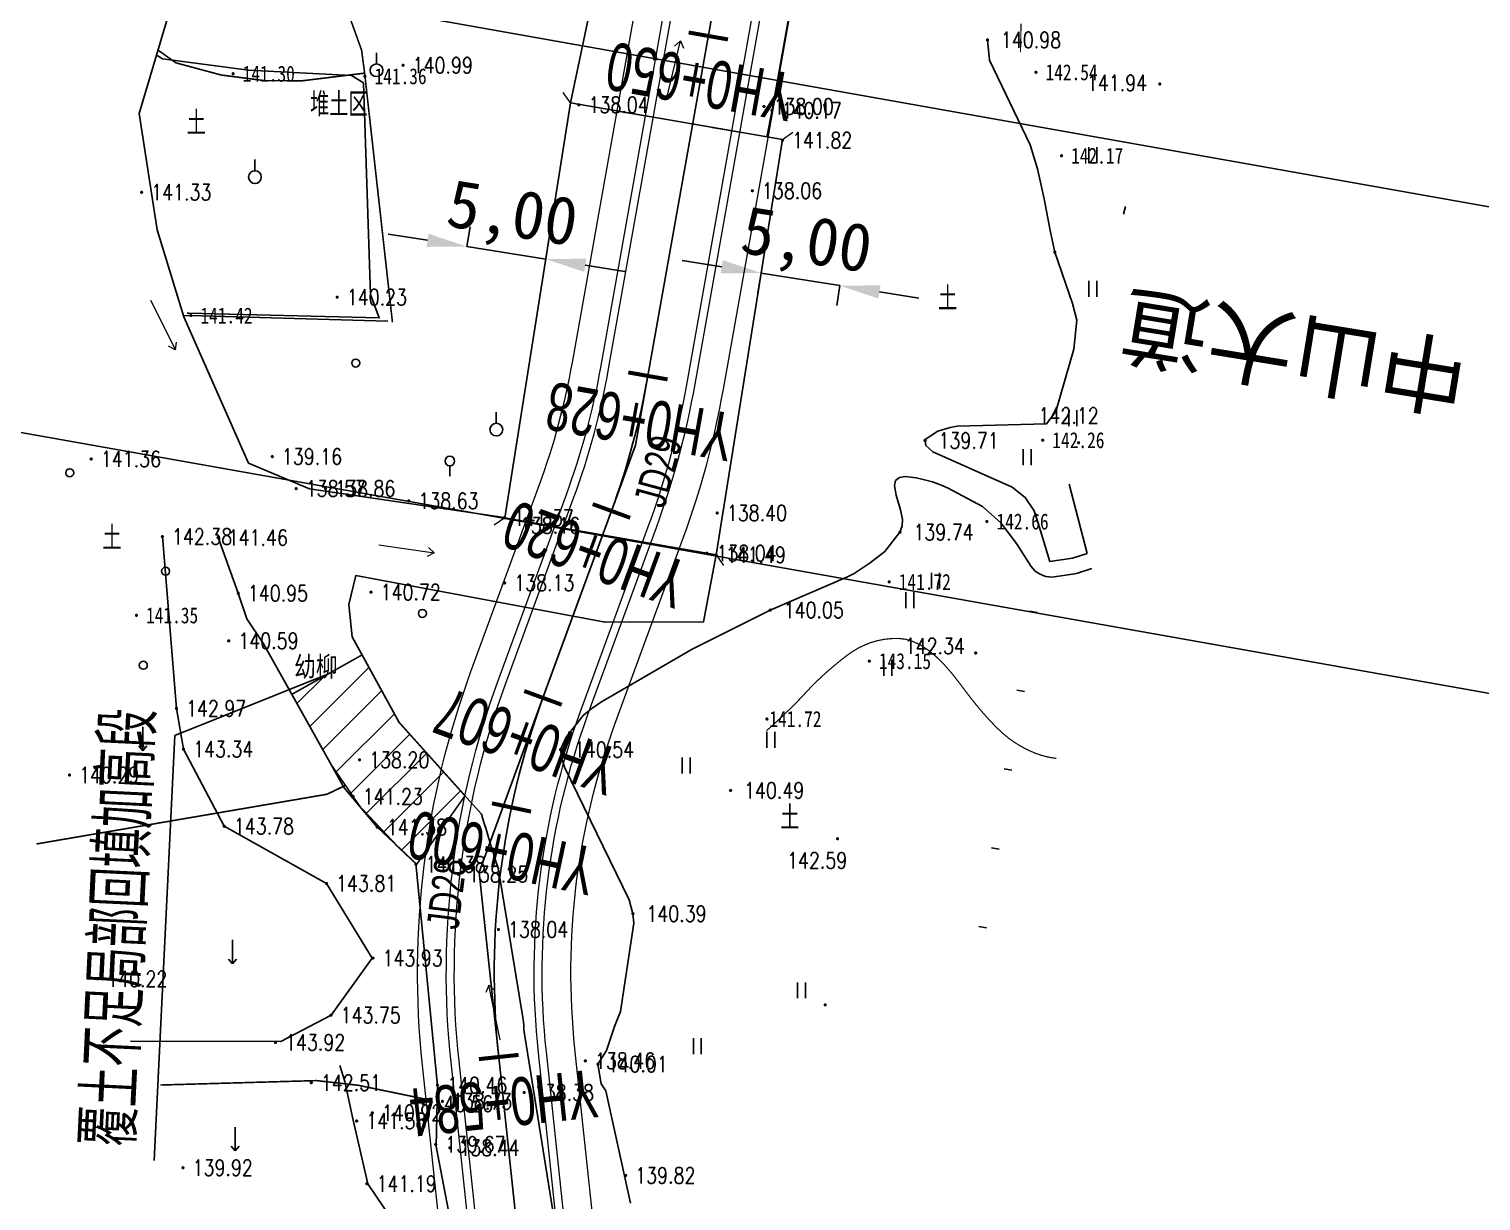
# Model space of a CAD drawing. Extents: x 529262 to 576451, y 2694391 to 2717535.
# Drawn here: x 562879.3 to 562970.2, y 2709637.8 to 2709711.2 of the extents above; entities that cross this region are included whole.
import ezdxf
from ezdxf.enums import TextEntityAlignment as Align
from ezdxf.xclip import XClip

# ---------------------------------------------------------------- set-up
doc = ezdxf.new("R2010")
doc.units = 0
doc.header["$XCLIPFRAME"] = 0
doc.linetypes.add('DASHED', pattern=[19.05, 12.7, -6.35])
doc.linetypes.add('X5', pattern=[3, 2, -1])
doc.layers.add('ASSIST', color=7, linetype='Continuous', plot=False)
for name, color, linetype in [('DGX', 8, 'Continuous'), ('DMTZ', 8, 'Continuous'), ('GCD', 8, 'Continuous'), ('GPSCOMMON', 7, 'Continuous'), ('JMD', 8, 'Continuous'), ('PP-COM', 7, 'Continuous'), ('RD-中线', 40, 'Continuous'), ('RD-红线', 7, 'Continuous'), ('RD-路名', 7, 'Continuous'), ('ZBTZ', 8, 'Continuous'), ('ZJ', 7, 'Continuous'), ('交点标注', 3, 'Continuous'), ('桩号标注_YH', 2, 'Continuous'), ('纵断_分栏文字', 7, 'Continuous'), ('道路中线_04护管挡墙', 7, 'Continuous')]:
    doc.layers.add(name, color=color, linetype=linetype)
doc.layers.add('SXSS', color=5, linetype='Continuous', lineweight=0)
doc.styles.add('EICAD', font='fsdb_e.shx', dxfattribs={"width": 0.707, "height": 2, "bigfont": 'tjhzf.shx'})
doc.styles.add('HZ', font='rs.shx', dxfattribs={"width": 0.8, "bigfont": 'hztxt.shx'})
doc.styles.add('JieTuHzTxt', font='smsim.shx', dxfattribs={"width": 0.7, "bigfont": 'smfs.shx'})
doc.styles.add('SMEDI', font='smsim.shx', dxfattribs={"width": 0.75, "height": 3.5, "bigfont": 'smfs.shx'})
doc.styles.get("Standard").update_dxf_attribs({"font": '', "height": 2.5, "bigfont": 'smfs.shx'})
doc.styles.add('宋体', font='', dxfattribs={"width": 0.75})
doc.styles.add('黑体', font='simhei.ttf')
doc.styles.get('Standard').set_extended_font_data('FangSong_GB2312')
doc.styles.get('宋体').set_extended_font_data('SimSun')
doc.linetypes.add('10421', pattern='A,2,[150,AAA.SHX,S=0.5,R=0,X=0,Y=0.5],1e-11', length=2)
doc.linetypes.add('10422', pattern='A,0.75,[150,AAA.SHX,S=0.5,R=0,X=0,Y=0.5],1.5,[177,AAA.SHX,S=1,R=0,X=0,Y=0.4],0.75', length=3)
doc.linetypes.add('1161', pattern='A,0,[149,AAA.SHX,S=0.15,R=0,X=0,Y=0],-1.6', length=1.6)
doc.dimstyles.new('ISO-25', dxfattribs={"dimtxt": 2.5, "dimasz": 2.5, "dimexe": 1.25, "dimexo": 0.625, "dimtad": 1, "dimtxsty": 'Standard', "dimcen": 2.5, "dimadec": 0, "dimazin": 0, "dimtfac": 1, "dimtmove": 0, "dimatfit": 3, "dimfxl": 1, "dimarcsym": 0})

# ---------------------------------------------------------------- blocks, each defined once
blk = doc.blocks.new('A$C19FD0107')
at = {"layer": 'RD-中线', "color": 8, "linetype": 'Continuous'}
blk.add_lwpolyline([(-5280.166, 15276.46), (-7574.885, 15234.775, -0.04855), (-7632.827, 15239.353), (-9762.366, 15617.812)], format="xyb", dxfattribs=at)
at = {"layer": 'RD-红线', "color": 8, "linetype": 'Continuous', "flags": 128}
blk.add_lwpolyline([(-8173.491, 15304.97), (-7939.374, 15263.363)], dxfattribs=at)
blk = doc.blocks.new('GC200')
at = {"linetype": 'Continuous', "const_width": 0.2, "flags": 128}
blk.add_lwpolyline([(-0.1, 0, 1), (0.1, 0, 1)], format="xyb", close=True, dxfattribs=at)
blk = doc.blocks.new('gc086')
at = {"color": 8}
for p, q in [((0, 0), (7, 0)), ((7, 0), (6.18, 0.57)), ((7, 0), (6.18, -0.57))]:
    blk.add_line(p, q, dxfattribs=at)
blk = doc.blocks.new('gc121')
at = {"color": 8}
for p, q in [((-0.5, -1), (-0.5, 1)), ((0.5, -1), (0.5, 1))]:
    blk.add_line(p, q, dxfattribs=at)
blk = doc.blocks.new('gc120')
at = {"color": 8}
for p, q in [((0, 0), (0, 3)), ((-0.5, 0.6), (0, 0)), ((0, 0), (0.5, 0.6))]:
    blk.add_line(p, q, dxfattribs=at)
blk = doc.blocks.new('gc325')
blk.add_line((0, 0), (0, 1.3))
blk.add_circle((0, 1.9), 0.6)
blk = doc.blocks.new('gc125')
at = {"color": 8}
blk.add_line((0, 0.8), (0, 2.2), dxfattribs=at)
blk.add_circle((0, 0), 0.8, dxfattribs=at)
blk = doc.blocks.new('gc170')
at = {"color": 8, "linetype": 'Continuous'}
blk.add_circle((0, 0), 0.5, dxfattribs=at)
blk = doc.blocks.new('*D176')
at = {"layer": 'Defpoints', "color": 0, "transparency": 16777216}
for p in [(562906.631, 2709697.052), (562911.569, 2709696.27), (562911.651, 2709696.787)]:
    blk.add_point(p, dxfattribs=at)
at = {"layer": 'GPSCOMMON', "color": 0, "lineweight": -2, "transparency": 16777216}
for p, q in [((562904.244, 2709697.961), (562901.774, 2709698.352)), ((562906.713, 2709697.569), (562906.908, 2709698.804)), ((562911.651, 2709696.787), (562911.847, 2709698.021)), ((562906.713, 2709697.569), (562911.651, 2709696.787)), ((562914.12, 2709696.395), (562916.59, 2709696.004))]:
    blk.add_line(p, q, dxfattribs=at)
at = {"layer": 'GPSCOMMON', "color": 0, "transparency": 16777216}
for points in [[(562904.309, 2709698.372), (562904.178, 2709697.549), (562906.713, 2709697.569)], [(562914.186, 2709696.807), (562914.055, 2709695.984), (562911.651, 2709696.787)]]:
    blk.add_solid(points, dxfattribs=at)
at = {"layer": 'GPSCOMMON', "color": 0, "transparency": 16777216, "insert": (562909.522, 2709699.326), "char_height": 3, "attachment_point": 5, "rotation": 350.99554}
blk.add_mtext('5,00', dxfattribs=at)
blk = doc.blocks.new('*D177')
at = {"layer": 'Defpoints', "color": 0, "transparency": 16777216}
for p in [(562925.17, 2709696.133), (562930.107, 2709695.345), (562930.071, 2709695.12)]:
    blk.add_point(p, dxfattribs=at)
at = {"layer": 'GPSCOMMON', "color": 0, "lineweight": -2, "transparency": 16777216}
for p, q in [((562922.665, 2709696.303), (562920.196, 2709696.697)), ((562925.134, 2709695.909), (562924.937, 2709694.674)), ((562925.134, 2709695.909), (562930.071, 2709695.12)), ((562930.071, 2709695.12), (562929.874, 2709693.886)), ((562932.54, 2709694.726), (562935.009, 2709694.332))]:
    blk.add_line(p, q, dxfattribs=at)
at = {"layer": 'GPSCOMMON', "color": 0, "transparency": 16777216}
for points in [[(562922.731, 2709696.715), (562922.599, 2709695.892), (562925.134, 2709695.909)], [(562932.606, 2709695.137), (562932.474, 2709694.315), (562930.071, 2709695.12)]]:
    blk.add_solid(points, dxfattribs=at)
at = {"layer": 'GPSCOMMON', "color": 0, "transparency": 16777216, "insert": (562927.946, 2709697.662), "char_height": 3, "attachment_point": 5, "rotation": 350.9263}
blk.add_mtext('5,00', dxfattribs=at)

msp = doc.modelspace()

# ---------------------------------------------------------------- hatches: boundary and pattern name
at = {"layer": 'GPSCOMMON'}
h = msp.add_hatch(dxfattribs=at)
h.set_pattern_fill('ANSI31', color=8, scale=0.5)
h.paths.add_polyline_path([(562906.592, 2709663.177), (562902.477, 2709667.763), (562901.003, 2709670.45), (562900.153, 2709672), (562895.748, 2709669.528), (562896.865, 2709667.539), (562898.237, 2709665.093), (562900.065, 2709662.44), (562902.299, 2709660.076), (562903.567, 2709658.884)])

# ---------------------------------------------------------------- linework, layer by layer
at = {"layer": 'ASSIST', "linetype": '1161', "flags": 128}
msp.add_lwpolyline([(562887.315, 2709709.53), (562887.644, 2709709.315), (562893.041, 2709708.623), (562899.488, 2709708.27), (562900.238, 2709707.819), (562900.669, 2709694.574), (562901.227, 2709693.101), (562889.294, 2709693.392), (562889.191, 2709693.388)], dxfattribs=at)
msp.add_lwpolyline([(562887.315, 2709709.53), (562887.644, 2709709.315), (562893.041, 2709708.623), (562899.488, 2709708.27), (562900.238, 2709707.819), (562900.669, 2709694.574), (562901.227, 2709693.101), (562889.294, 2709693.392), (562889.191, 2709693.388)], dxfattribs=at)
at = {"layer": 'ASSIST', "linetype": 'Continuous', "flags": 128}
msp.add_lwpolyline([(562913.201, 2709706.567), (562926.47, 2709704.273), (562922.315, 2709678.256), (562909.084, 2709680.584)], close=True, dxfattribs=at)
msp.add_lwpolyline([(562913.201, 2709706.567), (562926.47, 2709704.273), (562922.315, 2709678.256), (562909.084, 2709680.584)], close=True, dxfattribs=at)
at = {"layer": 'DGX', "linetype": 'Continuous', "const_width": 0.075, "flags": 128}
for points in [[(562941.369, 2709709.737), (562941.391, 2709710.663), (562941.404, 2709711.531)], [(562925.468, 2709667.247), (562925.842, 2709667.583), (562926.198, 2709667.911), (562926.538, 2709668.231), (562926.861, 2709668.541), (562927.167, 2709668.842), (562927.456, 2709669.135), (562927.728, 2709669.419), (562927.984, 2709669.694), (562928.238, 2709669.966), (562928.508, 2709670.239), (562928.793, 2709670.515), (562929.093, 2709670.792), (562929.408, 2709671.072), (562929.739, 2709671.353), (562930.085, 2709671.636), (562930.446, 2709671.921), (562930.82, 2709672.189), (562931.204, 2709672.42), (562931.599, 2709672.614), (562932.003, 2709672.771), (562932.417, 2709672.891), (562932.842, 2709672.975), (562933.277, 2709673.021), (562933.721, 2709673.031), (562934.175, 2709672.979), (562934.637, 2709672.841), (562935.107, 2709672.617), (562935.584, 2709672.306), (562936.069, 2709671.91), (562936.563, 2709671.427), (562937.064, 2709670.858), (562937.573, 2709670.203), (562938.075, 2709669.534), (562938.556, 2709668.925), (562939.015, 2709668.376), (562939.453, 2709667.887), (562939.869, 2709667.458), (562940.263, 2709667.088), (562940.636, 2709666.778), (562940.988, 2709666.528), (562941.327, 2709666.319), (562941.663, 2709666.134), (562941.996, 2709665.973), (562942.326, 2709665.835), (562942.653, 2709665.721), (562942.978, 2709665.63), (562943.299, 2709665.563), (562943.617, 2709665.52)]]:
    msp.add_lwpolyline(points, dxfattribs=at)
at = {"layer": 'DMTZ', "linetype": '10421'}
for points in [[(562909.046, 2709680.6), (562896.866, 2709682.397), (562893.041, 2709684.013), (562888.997, 2709693.173), (562887.314, 2709698.607), (562886.202, 2709705.891), (562887.963, 2709711.875), (562895.884, 2709723.815, 0.089694), (562896.307, 2709724.796), (562898.519, 2709734.334), (562900.693, 2709742.513), (562903.715, 2709746.179), (562909.456, 2709748.798, 0.056233), (562910.033, 2709749.144), (562914.029, 2709752.199), (562919.809, 2709754.598), (562923.03, 2709755.483), (562924.937, 2709755.626), (562920.224, 2709739.5)], [(562917.384, 2709609.187), (562912.183, 2709636.673), (562910.276, 2709648.513, 0.034853), (562910.241, 2709649.176), (562908.686, 2709658.563, -0.004005), (562907.63, 2709662.02), (562902.477, 2709667.763), (562899.529, 2709673.138), (562899.322, 2709675.146), (562899.753, 2709676.965), (562915.359, 2709674.044), (562921.531, 2709674.064), (562922.327, 2709678.272)]]:
    msp.add_lwpolyline(points, format="xyb", dxfattribs=at)
at = {"layer": 'DMTZ', "linetype": '10422', "flags": 128}
for points in [[(562914.797, 2709739.925), (562915.034, 2709740.595), (562920.214, 2709739.36), (562919.49, 2709736.396), (562913.201, 2709706.567)], [(562925.495, 2709704.41), (562925.821, 2709706.113), (562931.42, 2709737.41), (562937.132, 2709736.339), (562937.132, 2709736.339)]]:
    msp.add_lwpolyline(points, dxfattribs=at)
at = {"layer": 'DMTZ', "linetype": '10421', "elevation": 139.164}
for points in [[(562944.893, 2709692.966), (562944.63, 2709693.997), (562943.522, 2709697.224), (562943.226, 2709698.574), (562942.844, 2709700.563), (562942.433, 2709702.444), (562941.973, 2709703.93), (562939.437, 2709709.239), (562939.305, 2709710.504)], [(562916.951, 2709637.67), (562915.412, 2709644.702), (562915.121, 2709645.135), (562914.918, 2709646.372), (562915.456, 2709647.236), (562915.943, 2709648.721), (562916.33, 2709649.678), (562917.157, 2709655.196), (562917.108, 2709655.791), (562916.877, 2709656.659), (562912.816, 2709664.972), (562912.655, 2709665.525), (562912.573, 2709666.066), (562912.932, 2709666.838), (562913.99, 2709668.197), (562914.461, 2709668.611), (562915.149, 2709669.07), (562920.806, 2709672.35), (562925.705, 2709674.807)]]:
    msp.add_lwpolyline(points, dxfattribs=at)
at = {"layer": 'DMTZ', "linetype": '10421', "flags": 128}
for points in [[(562945.546, 2709678.343), (562944.634, 2709678.051), (562943.199, 2709677.849), (562942.471, 2709680.251), (562942.234, 2709681.028), (562941.663, 2709681.852), (562940.853, 2709682.507), (562935.885, 2709684.71), (562935.452, 2709685.121), (562935.396, 2709685.415), (562935.427, 2709685.507), (562935.348, 2709685.454), (562936.188, 2709686.012), (562936.96, 2709686.239), (562937.41, 2709686.314), (562943, 2709686.475), (562943.594, 2709687.247), (562944.712, 2709691.136), (562944.893, 2709692.966)], [(562925.705, 2709674.807), (562930.533, 2709676.885), (562930.967, 2709677.106), (562931.969, 2709677.762), (562932.885, 2709678.48), (562933.827, 2709679.682), (562933.963, 2709680.079), (562933.974, 2709680.471), (562933.855, 2709681.085), (562933.593, 2709682.011), (562933.482, 2709682.583), (562933.552, 2709682.912), (562933.802, 2709683.104)], [(562899.037, 2709663.667), (562901.093, 2709661.212), (562903.506, 2709658.94), (562904.865, 2709645.021), (562904.797, 2709641.224), (562907.004, 2709629.668), (562911.797, 2709626.338), (562915.856, 2709621.578), (562912.995, 2709615.362), (562908.391, 2709610.587), (562900.74, 2709603.71), (562894.701, 2709600.431), (562887.657, 2709596.282), (562880.443, 2709593.111), (562875.706, 2709583.825), (562874.693, 2709580.007), (562870.732, 2709568.24), (562867.314, 2709556.622), (562863.61, 2709543.629), (562857.52, 2709537.882), (562849.209, 2709530.211), (562843.398, 2709524.049), (562841.804, 2709518.297)], [(562898.747, 2709646.288), (562899.078, 2709645.28), (562899.6, 2709642.868), (562900.503, 2709638.883), (562903.035, 2709635.142), (562903.427, 2709629.56), (562903.366, 2709619.168), (562899.379, 2709606.871), (562887.197, 2709601.021), (562875.623, 2709595.486), (562871.611, 2709587.164), (562865.534, 2709569.022), (562863.663, 2709559.249), (562861.79, 2709548.824), (562844.997, 2709531.346)]]:
    msp.add_lwpolyline(points, dxfattribs=at)
at = {"layer": 'DMTZ', "linetype": '10421', "elevation": 139.164, "flags": 128}
msp.add_lwpolyline([(562933.802, 2709683.104), (562934.149, 2709683.17, -0.092207), (562936.835, 2709682.436), (562938.99, 2709681.294), (562940.139, 2709680.268), (562941.128, 2709678.966), (562942.045, 2709677.532, 0.243571), (562943.336, 2709676.871), (562944.772, 2709677.073, 0.042615), (562944.936, 2709677.11), (562945.847, 2709677.402)], format="xyb", dxfattribs=at)
at = {"layer": 'DMTZ', "linetype": '10421', "flags": 128}
for points, elevation in [([(562945.546, 2709678.343), (562944.422, 2709682.682)], 280.46), ([(562887.647, 2709679.404), (562888.527, 2709668.649), (562888.97, 2709666.098), (562891.518, 2709661.268), (562897.919, 2709657.689), (562900.78, 2709653.013), (562898.205, 2709649.438), (562895.072, 2709647.796), (562885.649, 2709647.814)], 24.551), ([(562891.133, 2709679.341), (562892.396, 2709675.86), (562892.933, 2709674.248), (562893.949, 2709672.735), (562899.037, 2709663.667)], 24.551)]:
    msp.add_lwpolyline(points, dxfattribs=dict(at, elevation=elevation))
at = {"layer": 'GPSCOMMON', "const_width": 0.1}
msp.add_lwpolyline([(562906.592, 2709663.177), (562902.477, 2709667.763), (562901.003, 2709670.45), (562900.153, 2709672), (562895.748, 2709669.528), (562896.865, 2709667.539), (562898.237, 2709665.093), (562900.065, 2709662.44), (562902.299, 2709660.076), (562903.567, 2709658.884)], close=True, dxfattribs=at)
at = {"layer": 'JMD', "linetype": 'Continuous'}
for p, q in [((562947.937, 2709700.086), (562947.825, 2709699.6)), ((562941.925, 2709674.732), (562942.418, 2709674.653)), ((562941.132, 2709669.796), (562941.626, 2709669.716)), ((562940.34, 2709664.859), (562940.834, 2709664.78)), ((562939.547, 2709659.922), (562940.041, 2709659.843)), ((562938.755, 2709654.985), (562939.249, 2709654.906))]:
    msp.add_line(p, q, dxfattribs=at)
at = {"layer": 'SXSS', "linetype": 'Continuous'}
for p, q in [((562913.201, 2709706.567), (562912.74, 2709707.221)), ((562913.201, 2709706.567), (562909.084, 2709680.584)), ((562926.47, 2709704.273), (562927.123, 2709704.734)), ((562926.47, 2709704.273), (562922.315, 2709678.256)), ((562909.084, 2709680.584), (562908.429, 2709680.125)), ((562922.315, 2709678.256), (562922.774, 2709677.601))]:
    msp.add_line(p, q, dxfattribs=at)
at = {"layer": 'SXSS', "linetype": 'X5'}
for p, q in [((562913.201, 2709706.567), (562926.47, 2709704.273)), ((562922.315, 2709678.256), (562909.084, 2709680.584))]:
    msp.add_line(p, q, dxfattribs=at)
at = {"layer": 'ZBTZ', "linetype": 'Continuous', "const_width": 0.1, "flags": 128}
for points in [[(562887.387, 2709709.858), (562888.491, 2709709.073), (562891.327, 2709708.31), (562894.053, 2709707.957), (562896.425, 2709707.952), (562900.309, 2709708.427), (562900.118, 2709709.868), (562899.16, 2709712.53), (562898.949, 2709714.347), (562899.271, 2709716.573), (562899.866, 2709720.236), (562899.997, 2709722.433), (562899.168, 2709723.075), (562896.731, 2709723.108)], [(562879.764, 2709660.161), (562897.961, 2709663.274), (562899.136, 2709663.839)], [(562887.525, 2709645.066), (562897.293, 2709645.343), (562899.89, 2709645.053), (562904.401, 2709644.121)]]:
    msp.add_lwpolyline(points, dxfattribs=at)
at = {"layer": 'ZBTZ', "linetype": 'Continuous', "const_width": 0.1, "elevation": 141.362, "flags": 128}
msp.add_lwpolyline([(562900.309, 2709708.427), (562902.051, 2709692.82)], dxfattribs=at)
at = {"layer": 'ZBTZ', "flags": 128}
msp.add_lwpolyline([(562901.766, 2709692.892), (562889.36, 2709693.252), (562888.995, 2709693.237)], dxfattribs=at)
at = {"layer": 'ZBTZ', "linetype": 'Continuous', "flags": 128}
msp.add_lwpolyline([(562883.71, 2709660.836), (562897.961, 2709663.274), (562899.136, 2709663.839)], dxfattribs=at)
at = {"layer": '交点标注', "linetype": 'DASHED'}
for p, q in [((562917.275, 2709685.14), (562918.044, 2709689.469)), ((562915.763, 2709681.012), (562917.275, 2709685.14)), ((562907.474, 2709658.387), (562911.475, 2709669.308)), ((562908.704, 2709646.82), (562907.474, 2709658.387))]:
    msp.add_line(p, q, dxfattribs=at)
at = {"layer": '桩号标注_YH', "const_width": 0.25}
for points in [[(562920.595, 2709710.974), (562923.056, 2709710.537)], [(562916.814, 2709689.687), (562919.275, 2709689.25)], [(562914.589, 2709681.442), (562916.937, 2709680.582)], [(562910.301, 2709669.738), (562912.649, 2709668.878)], [(562908.281, 2709662.705), (562910.727, 2709662.188)], [(562907.461, 2709646.688), (562909.947, 2709646.952)]]:
    msp.add_lwpolyline(points, dxfattribs=at)
at = {"layer": '纵断_分栏文字', "color": 3}
msp.add_lwpolyline([(562887.137, 2709640.347), (562888.43, 2709666.954), (562897.951, 2709670.764)], dxfattribs=at)
at = {"layer": '道路中线_04护管挡墙', "color": 8, "lineweight": 0}
for points in [[(562913.684, 2709623.629), (562911.19, 2709647.085, -0.114785), (562913.822, 2709668.448), (562918.11, 2709680.152, 0.043878), (562920.506, 2709689.032), (562927.649, 2709729.248, -0.027831), (562928.861, 2709734.391), (562930.678, 2709740.544, -0.045947), (562933.9, 2709748.637), (562937.591, 2709755.89, 0.076735), (562942.594, 2709771.109), (562948.892, 2709809.07, 0.011542), (562949.233, 2709811.469), (562951.551, 2709830.985, 0.105391), (562949.546, 2709852.782), (562945.281, 2709866.483, -0.061824), (562943.206, 2709877.999), (562941.909, 2709901.646, -0.040068)], [(562914.181, 2709623.682), (562911.687, 2709647.137, -0.114785), (562914.292, 2709668.276), (562918.58, 2709679.98, 0.043878), (562920.998, 2709688.944), (562928.142, 2709729.161, -0.027831), (562929.341, 2709734.25), (562931.157, 2709740.402, -0.045947), (562934.346, 2709748.411), (562938.037, 2709755.663, 0.076735), (562943.087, 2709771.027), (562949.385, 2709808.988, 0.011542), (562949.729, 2709811.41), (562952.048, 2709830.926, 0.105391), (562950.023, 2709852.931), (562945.758, 2709866.631, -0.061824), (562943.705, 2709878.026), (562942.408, 2709901.674, -0.040068)], [(562915.971, 2709623.872), (562913.477, 2709647.328, -0.114785), (562915.982, 2709667.657), (562920.27, 2709679.361, 0.043878), (562922.77, 2709688.629), (562929.914, 2709728.846, -0.027831), (562931.067, 2709733.74), (562932.884, 2709739.893, -0.045947), (562935.95, 2709747.594), (562939.641, 2709754.847, 0.076735), (562944.863, 2709770.732), (562951.161, 2709808.693, 0.011542), (562951.517, 2709811.198), (562953.835, 2709830.714, 0.105391), (562951.742, 2709853.466), (562947.477, 2709867.166, -0.061824), (562945.502, 2709878.125), (562944.205, 2709901.772, -0.040068)], [(562906.425, 2709622.857), (562903.93, 2709646.313, -0.114785), (562906.968, 2709670.96), (562911.256, 2709682.664, 0.043878), (562913.318, 2709690.308), (562920.462, 2709730.525, -0.027831), (562921.86, 2709736.458), (562923.677, 2709742.611, -0.045947), (562927.394, 2709751.948), (562931.085, 2709759.201, 0.076735), (562935.392, 2709772.303), (562941.69, 2709810.265, 0.011542), (562941.984, 2709812.33), (562944.302, 2709831.846, 0.105391), (562942.576, 2709850.612), (562938.311, 2709864.313, -0.061824), (562935.917, 2709877.599), (562934.62, 2709901.246, -0.040068)], [(562908.215, 2709623.047), (562905.72, 2709646.503, -0.114785), (562908.658, 2709670.341), (562912.946, 2709682.045, 0.043878), (562915.091, 2709689.993), (562922.234, 2709730.21, -0.027831), (562923.586, 2709735.949), (562925.403, 2709742.101, -0.045947), (562928.999, 2709751.132), (562932.689, 2709758.384, 0.076735), (562937.168, 2709772.009), (562943.466, 2709809.97, 0.011542), (562943.771, 2709812.118), (562946.09, 2709831.634, 0.105391), (562944.294, 2709851.147), (562940.029, 2709864.848, -0.061824), (562937.714, 2709877.698), (562936.417, 2709901.345, -0.040068)], [(562908.712, 2709623.1), (562906.218, 2709646.556, -0.114785), (562909.128, 2709670.169), (562913.416, 2709681.873, 0.043878), (562915.583, 2709689.906), (562922.726, 2709730.123, -0.027831), (562924.066, 2709735.807), (562925.882, 2709741.96, -0.045947), (562929.444, 2709750.905), (562933.135, 2709758.158, 0.076735), (562937.661, 2709771.927), (562943.959, 2709809.888, 0.011542), (562944.268, 2709812.059), (562946.586, 2709831.575, 0.105391), (562944.772, 2709851.296), (562940.507, 2709864.997, -0.061824), (562938.213, 2709877.725), (562936.916, 2709901.372, -0.040068)]]:
    msp.add_lwpolyline(points, format="xyb", dxfattribs=at)
at = {"layer": '道路中线_04护管挡墙', "color": 1}
msp.add_lwpolyline([(562911.198, 2709623.364), (562908.704, 2709646.82, -0.114785), (562911.475, 2709669.308), (562915.763, 2709681.012, 0.043878), (562918.044, 2709689.469), (562925.188, 2709729.686, -0.027831), (562926.464, 2709735.099), (562928.28, 2709741.252, -0.045947), (562931.672, 2709749.771), (562935.363, 2709757.024, 0.076735), (562940.127, 2709771.518), (562946.425, 2709809.479, 0.011542), (562946.75, 2709811.764), (562949.069, 2709831.28, 0.105391), (562947.159, 2709852.039), (562942.894, 2709865.74, -0.061824), (562940.71, 2709877.862), (562939.413, 2709901.509, -0.040068)], format="xyb", dxfattribs=at)

# ---------------------------------------------------------------- block references
at = {"layer": 'GCD', "linetype": 'Continuous', "xscale": 0.5, "yscale": 0.5}
for p in [(562939.305, 2709710.504, 140.978), (562950.091, 2709707.748, 141.942), (562945.008, 2709685.284, 142.123), (562933.827, 2709679.682, 139.735), (562925.705, 2709674.807, 140.053), (562938.565, 2709672.119, 142.343), (562912.573, 2709666.066, 140.543), (562923.223, 2709663.513, 140.489), (562917.108, 2709655.791, 140.39), (562929.144, 2709650.09, 142.627)]:
    msp.add_blockref('GC200', p, dxfattribs=at)
at = {"layer": 'GCD', "linetype": 'Continuous'}
ref = msp.add_blockref('GC200', (562892.074, 2709708.393, 141.295), dxfattribs=dict(at, xscale=0.5, yscale=0.5, zscale=0.5))
ref.add_attrib('height', '141.30', dxfattribs={"linetype": 'Continuous', "height": 1, "style": '宋体', "width": 0.8}).set_placement((562892.674, 2709708.393, 141.295), align=Align.MIDDLE_LEFT)
at = {"layer": 'GCD', "color": 3, "linetype": 'Continuous'}
ref = msp.add_blockref('GC200', (562902.714, 2709708.922, 140.987), dxfattribs=dict(at, xscale=0.5, yscale=0.5, zscale=0.5))
ref.add_attrib('height', '140.99', dxfattribs={"linetype": 'Continuous', "height": 1, "style": 'HZ', "width": 0.8}).set_placement((562903.314, 2709708.922, 140.987), align=Align.MIDDLE_LEFT)
at = {"layer": 'GCD', "linetype": 'Continuous'}
ref = msp.add_blockref('GC200', (562942.338, 2709708.482, 142.539), dxfattribs=dict(at, xscale=0.5, yscale=0.5, zscale=0.5))
ref.add_attrib('height', '142.54', dxfattribs={"linetype": 'Continuous', "height": 1, "style": '宋体', "width": 0.8}).set_placement((562942.938, 2709708.482, 142.539), align=Align.MIDDLE_LEFT)
ref = msp.add_blockref('GC200', (562900.326, 2709708.233, 141.358), dxfattribs=dict(at, xscale=0.5, yscale=0.5, zscale=0.5))
ref.add_attrib('height', '141.36', dxfattribs={"linetype": 'Continuous', "height": 1, "style": '宋体', "width": 0.8}).set_placement((562900.926, 2709708.233, 141.358), align=Align.MIDDLE_LEFT)
ref = msp.add_blockref('GC200', (562913.723, 2709706.446, 138.04), dxfattribs=dict(at, xscale=0.5, yscale=0.5, zscale=0.5))
ref.add_attrib('height', '138.04', dxfattribs={"linetype": 'Continuous', "height": 1, "style": 'HZ', "width": 0.8}).set_placement((562914.323, 2709706.446, 138.04), align=Align.MIDDLE_LEFT)
ref = msp.add_blockref('GC200', (562925.31, 2709706.341, 138), dxfattribs=dict(at, xscale=0.5, yscale=0.5, zscale=0.5))
ref.add_attrib('height', '138.00', dxfattribs={"linetype": 'Continuous', "height": 1, "style": 'HZ', "width": 0.8}).set_placement((562925.91, 2709706.341, 138), align=Align.MIDDLE_LEFT)
at = {"layer": 'GCD', "color": 3, "linetype": 'Continuous'}
ref = msp.add_blockref('GC200', (562925.809, 2709706.097, 140.171), dxfattribs=dict(at, xscale=0.5, yscale=0.5, zscale=0.5))
ref.add_attrib('height', '140.17', dxfattribs={"linetype": 'Continuous', "height": 1, "style": 'HZ', "width": 0.8}).set_placement((562926.409, 2709706.097, 140.171), align=Align.MIDDLE_LEFT)
ref = msp.add_blockref('GC200', (562926.47, 2709704.223, 141.815), dxfattribs=dict(at, xscale=0.5, yscale=0.5, zscale=0.5))
ref.add_attrib('height', '141.82', dxfattribs={"linetype": 'Continuous', "height": 1, "style": 'HZ', "width": 0.8}).set_placement((562927.07, 2709704.223, 141.815), align=Align.MIDDLE_LEFT)
at = {"layer": 'GCD', "linetype": 'Continuous'}
ref = msp.add_blockref('GC200', (562943.941, 2709703.255, 142.171), dxfattribs=dict(at, xscale=0.5, yscale=0.5, zscale=0.5))
ref.add_attrib('height', '142.17', dxfattribs={"linetype": 'Continuous', "height": 1, "style": '宋体', "width": 0.8}).set_placement((562944.541, 2709703.255, 142.171), align=Align.MIDDLE_LEFT)
ref = msp.add_blockref('GC200', (562886.347, 2709700.966, 141.332), dxfattribs=dict(at, xscale=0.5, yscale=0.5, zscale=0.5))
ref.add_attrib('height', '141.33', dxfattribs={"linetype": 'Continuous', "height": 1, "style": 'HZ', "width": 0.8}).set_placement((562886.947, 2709700.966, 141.332), align=Align.MIDDLE_LEFT)
ref = msp.add_blockref('GC200', (562924.582, 2709701.062, 138.06), dxfattribs=dict(at, xscale=0.5, yscale=0.5, zscale=0.5))
ref.add_attrib('height', '138.06', dxfattribs={"linetype": 'Continuous', "height": 1, "style": 'HZ', "width": 0.8}).set_placement((562925.182, 2709701.062, 138.06), align=Align.MIDDLE_LEFT)
at = {"layer": 'GCD', "linetype": 'Continuous', "xscale": 0.5, "yscale": 0.5, "zscale": 0.5}
for p in [(562943.522, 2709697.224, 141.602), (562935.396, 2709685.415, 139.708), (562929.918, 2709660.489, 142.588)]:
    msp.add_blockref('GC200', p, dxfattribs=at)
at = {"layer": 'GCD', "color": 3, "linetype": 'Continuous'}
ref = msp.add_blockref('GC200', (562898.59, 2709694.396, 140.23), dxfattribs=dict(at, xscale=0.5, yscale=0.5, zscale=0.5))
ref.add_attrib('height', '140.23', dxfattribs={"linetype": 'Continuous', "height": 1, "style": 'HZ', "width": 0.8}).set_placement((562899.19, 2709694.396, 140.23), align=Align.MIDDLE_LEFT)
at = {"layer": 'GCD', "linetype": 'Continuous'}
ref = msp.add_blockref('GC200', (562889.427, 2709693.25, 141.424), dxfattribs=dict(at, xscale=0.5, yscale=0.5, zscale=0.5))
ref.add_attrib('height', '141.42', dxfattribs={"linetype": 'Continuous', "height": 1, "style": '宋体', "width": 0.8}).set_placement((562890.027, 2709693.25, 141.424), align=Align.MIDDLE_LEFT)
ref = msp.add_blockref('GC200', (562942.763, 2709685.445, 142.263), dxfattribs=dict(at, xscale=0.5, yscale=0.5, zscale=0.5))
ref.add_attrib('height', '142.26', dxfattribs={"linetype": 'Continuous', "height": 1, "style": '宋体', "width": 0.8}).set_placement((562943.363, 2709685.445, 142.263), align=Align.MIDDLE_LEFT)
ref = msp.add_blockref('GC200', (562883.188, 2709684.266, 141.363), dxfattribs=dict(at, xscale=0.5, yscale=0.5, zscale=0.5))
ref.add_attrib('height', '141.36', dxfattribs={"linetype": 'Continuous', "height": 1, "style": 'HZ', "width": 0.8}).set_placement((562883.788, 2709684.266, 141.363), align=Align.MIDDLE_LEFT)
ref = msp.add_blockref('GC200', (562894.528, 2709684.415, 139.159), dxfattribs=dict(at, xscale=0.5, yscale=0.5, zscale=0.5))
ref.add_attrib('height', '139.16', dxfattribs={"linetype": 'Continuous', "height": 1, "style": 'HZ', "width": 0.8}).set_placement((562895.128, 2709684.415, 139.159), align=Align.MIDDLE_LEFT)
at = {"layer": 'GCD', "color": 3, "linetype": 'Continuous'}
ref = msp.add_blockref('GC200', (562896.019, 2709682.41, 138.565), dxfattribs=dict(at, xscale=0.5, yscale=0.5, zscale=0.5))
ref.add_attrib('height', '138.57', dxfattribs={"linetype": 'Continuous', "height": 1, "style": 'HZ', "width": 0.8}).set_placement((562896.619, 2709682.41, 138.565), align=Align.MIDDLE_LEFT)
at = {"layer": 'GCD', "linetype": 'Continuous'}
ref = msp.add_blockref('GC200', (562897.862, 2709682.414, 138.86), dxfattribs=dict(at, xscale=0.5, yscale=0.5, zscale=0.5))
ref.add_attrib('height', '138.86', dxfattribs={"linetype": 'Continuous', "height": 1, "style": 'HZ', "width": 0.8}).set_placement((562898.462, 2709682.414, 138.86), align=Align.MIDDLE_LEFT)
ref = msp.add_blockref('GC200', (562903.072, 2709681.642, 138.631), dxfattribs=dict(at, xscale=0.5, yscale=0.5, zscale=0.5))
ref.add_attrib('height', '138.63', dxfattribs={"linetype": 'Continuous', "height": 1, "style": 'HZ', "width": 0.8}).set_placement((562903.672, 2709681.642, 138.631), align=Align.MIDDLE_LEFT)
at = {"layer": 'GCD', "color": 3, "linetype": 'Continuous'}
ref = msp.add_blockref('GC200', (562909.034, 2709680.584, 141.37), dxfattribs=dict(at, xscale=0.5, yscale=0.5, zscale=0.5))
ref.add_attrib('height', '141.37', dxfattribs={"linetype": 'Continuous', "height": 1, "style": 'HZ', "width": 0.8}).set_placement((562909.634, 2709680.584, 141.37), align=Align.MIDDLE_LEFT)
at = {"layer": 'GCD', "linetype": 'Continuous'}
ref = msp.add_blockref('GC200', (562922.382, 2709680.884, 138.398), dxfattribs=dict(at, xscale=0.5, yscale=0.5, zscale=0.5))
ref.add_attrib('height', '138.40', dxfattribs={"linetype": 'Continuous', "height": 1, "style": 'HZ', "width": 0.8}).set_placement((562922.982, 2709680.884, 138.398), align=Align.MIDDLE_LEFT)
ref = msp.add_blockref('GC200', (562939.268, 2709680.352, 142.659), dxfattribs=dict(at, xscale=0.5, yscale=0.5, zscale=0.5))
ref.add_attrib('height', '142.66', dxfattribs={"linetype": 'Continuous', "height": 1, "style": '宋体', "width": 0.8}).set_placement((562939.868, 2709680.352, 142.659), align=Align.MIDDLE_LEFT)
ref = msp.add_blockref('GC200', (562887.647, 2709679.404, 142.378), dxfattribs=dict(at, xscale=0.5, yscale=0.5, zscale=0.5))
ref.add_attrib('height', '142.38', dxfattribs={"linetype": 'Continuous', "height": 1, "style": 'HZ', "width": 0.8}).set_placement((562888.247, 2709679.404, 142.378), align=Align.MIDDLE_LEFT)
ref = msp.add_blockref('GC200', (562891.133, 2709679.341, 141.458), dxfattribs=dict(at, xscale=0.5, yscale=0.5, zscale=0.5))
ref.add_attrib('height', '141.46', dxfattribs={"linetype": 'Continuous', "height": 1, "style": 'HZ', "width": 0.8}).set_placement((562891.733, 2709679.341, 141.458), align=Align.MIDDLE_LEFT)
ref = msp.add_blockref('GC200', (562909.426, 2709680.102, 138.16), dxfattribs=dict(at, xscale=0.5, yscale=0.5, zscale=0.5))
ref.add_attrib('height', '138.16', dxfattribs={"linetype": 'Continuous', "height": 1, "style": 'HZ', "width": 0.8}).set_placement((562910.026, 2709680.102, 138.16), align=Align.MIDDLE_LEFT)
ref = msp.add_blockref('GC200', (562921.734, 2709678.363, 138.04), dxfattribs=dict(at, xscale=0.5, yscale=0.5, zscale=0.5))
ref.add_attrib('height', '138.04', dxfattribs={"linetype": 'Continuous', "height": 1, "style": 'HZ', "width": 0.8}).set_placement((562922.334, 2709678.363, 138.04), align=Align.MIDDLE_LEFT)
at = {"layer": 'GCD', "color": 3, "linetype": 'Continuous'}
ref = msp.add_blockref('GC200', (562922.315, 2709678.256, 141.486), dxfattribs=dict(at, xscale=0.5, yscale=0.5, zscale=0.5))
ref.add_attrib('height', '141.49', dxfattribs={"linetype": 'Continuous', "height": 1, "style": 'HZ', "width": 0.8}).set_placement((562922.915, 2709678.256, 141.486), align=Align.MIDDLE_LEFT)
at = {"layer": 'GCD', "linetype": 'Continuous'}
ref = msp.add_blockref('GC200', (562933.148, 2709676.57, 141.724), dxfattribs=dict(at, xscale=0.5, yscale=0.5, zscale=0.5))
ref.add_attrib('height', '141.72', dxfattribs={"linetype": 'Continuous', "height": 1, "style": '宋体', "width": 0.8}).set_placement((562933.748, 2709676.57, 141.724), align=Align.MIDDLE_LEFT)
ref = msp.add_blockref('GC200', (562892.396, 2709675.86, 140.952), dxfattribs=dict(at, xscale=0.5, yscale=0.5, zscale=0.5))
ref.add_attrib('height', '140.95', dxfattribs={"linetype": 'Continuous', "height": 1, "style": 'HZ', "width": 0.8}).set_placement((562892.996, 2709675.86, 140.952), align=Align.MIDDLE_LEFT)
ref = msp.add_blockref('GC200', (562900.707, 2709675.929, 140.718), dxfattribs=dict(at, xscale=0.5, yscale=0.5, zscale=0.5))
ref.add_attrib('height', '140.72', dxfattribs={"linetype": 'Continuous', "height": 1, "style": 'HZ', "width": 0.8}).set_placement((562901.307, 2709675.929, 140.718), align=Align.MIDDLE_LEFT)
at = {"layer": 'GCD', "color": 3, "linetype": 'Continuous'}
ref = msp.add_blockref('GC200', (562909.075, 2709676.504, 138.133), dxfattribs=dict(at, xscale=0.5, yscale=0.5, zscale=0.5))
ref.add_attrib('height', '138.13', dxfattribs={"linetype": 'Continuous', "height": 1, "style": 'HZ', "width": 0.8}).set_placement((562909.675, 2709676.504, 138.133), align=Align.MIDDLE_LEFT)
at = {"layer": 'GCD', "linetype": 'Continuous'}
ref = msp.add_blockref('GC200', (562886.023, 2709674.477, 141.35), dxfattribs=dict(at, xscale=0.5, yscale=0.5, zscale=0.5))
ref.add_attrib('height', '141.35', dxfattribs={"linetype": 'Continuous', "height": 1, "style": '宋体', "width": 0.8}).set_placement((562886.623, 2709674.477, 141.35), align=Align.MIDDLE_LEFT)
ref = msp.add_blockref('GC200', (562891.8, 2709672.879, 140.592), dxfattribs=dict(at, xscale=0.5, yscale=0.5, zscale=0.5))
ref.add_attrib('height', '140.59', dxfattribs={"linetype": 'Continuous', "height": 1, "style": 'HZ', "width": 0.8}).set_placement((562892.4, 2709672.879, 140.592), align=Align.MIDDLE_LEFT)
ref = msp.add_blockref('GC200', (562931.907, 2709671.611, 143.151), dxfattribs=dict(at, xscale=0.5, yscale=0.5, zscale=0.5))
ref.add_attrib('height', '143.15', dxfattribs={"linetype": 'Continuous', "height": 1, "style": '宋体', "width": 0.8}).set_placement((562932.507, 2709671.611, 143.151), align=Align.MIDDLE_LEFT)
ref = msp.add_blockref('GC200', (562888.527, 2709668.649, 142.972), dxfattribs=dict(at, xscale=0.5, yscale=0.5, zscale=0.5))
ref.add_attrib('height', '142.97', dxfattribs={"linetype": 'Continuous', "height": 1, "style": 'HZ', "width": 0.8}).set_placement((562889.127, 2709668.649, 142.972), align=Align.MIDDLE_LEFT)
ref = msp.add_blockref('GC200', (562925.496, 2709667.984, 141.72), dxfattribs=dict(at, xscale=0.5, yscale=0.5, zscale=0.5))
ref.add_attrib('height', '141.72', dxfattribs={"linetype": 'Continuous', "height": 1, "style": '宋体', "width": 0.8}).set_placement((562925.646, 2709667.984, 141.72), align=Align.MIDDLE_LEFT)
ref = msp.add_blockref('GC200', (562888.97, 2709666.098, 143.335), dxfattribs=dict(at, xscale=0.5, yscale=0.5, zscale=0.5))
ref.add_attrib('height', '143.34', dxfattribs={"linetype": 'Continuous', "height": 1, "style": 'HZ', "width": 0.8}).set_placement((562889.57, 2709666.098, 143.335), align=Align.MIDDLE_LEFT)
ref = msp.add_blockref('GC200', (562899.988, 2709665.424, 138.2), dxfattribs=dict(at, xscale=0.5, yscale=0.5, zscale=0.5))
ref.add_attrib('height', '138.20', dxfattribs={"linetype": 'Continuous', "height": 1, "style": 'HZ', "width": 0.8}).set_placement((562900.588, 2709665.424, 138.2), align=Align.MIDDLE_LEFT)
ref = msp.add_blockref('GC200', (562881.829, 2709664.477, 140.286), dxfattribs=dict(at, xscale=0.5, yscale=0.5, zscale=0.5))
ref.add_attrib('height', '140.29', dxfattribs={"linetype": 'Continuous', "height": 1, "style": 'HZ', "width": 0.8}).set_placement((562882.429, 2709664.477, 140.286), align=Align.MIDDLE_LEFT)
ref = msp.add_blockref('GC200', (562899.588, 2709663.127, 141.234), dxfattribs=dict(at, xscale=0.5, yscale=0.5, zscale=0.5))
ref.add_attrib('height', '141.23', dxfattribs={"linetype": 'Continuous', "height": 1, "style": 'HZ', "width": 0.8}).set_placement((562900.188, 2709663.127, 141.234), align=Align.MIDDLE_LEFT)
ref = msp.add_blockref('GC200', (562891.518, 2709661.268, 143.777), dxfattribs=dict(at, xscale=0.5, yscale=0.5, zscale=0.5))
ref.add_attrib('height', '143.78', dxfattribs={"linetype": 'Continuous', "height": 1, "style": 'HZ', "width": 0.8}).set_placement((562892.118, 2709661.268, 143.777), align=Align.MIDDLE_LEFT)
ref = msp.add_blockref('GC200', (562901.093, 2709661.212, 141.384), dxfattribs=dict(at, xscale=0.5, yscale=0.5, zscale=0.5))
ref.add_attrib('height', '141.38', dxfattribs={"linetype": 'Continuous', "height": 1, "style": 'HZ', "width": 0.8}).set_placement((562901.693, 2709661.212, 141.384), align=Align.MIDDLE_LEFT)
ref = msp.add_blockref('GC200', (562903.517, 2709658.884, 141.379), dxfattribs=dict(at, xscale=0.5, yscale=0.5, zscale=0.5))
ref.add_attrib('height', '141.38', dxfattribs={"linetype": 'Continuous', "height": 1, "style": 'HZ', "width": 0.8}).set_placement((562904.117, 2709658.884, 141.379), align=Align.MIDDLE_LEFT)
ref = msp.add_blockref('GC200', (562897.919, 2709657.689, 143.808), dxfattribs=dict(at, xscale=0.5, yscale=0.5, zscale=0.5))
ref.add_attrib('height', '143.81', dxfattribs={"linetype": 'Continuous', "height": 1, "style": 'HZ', "width": 0.8}).set_placement((562898.519, 2709657.689, 143.808), align=Align.MIDDLE_LEFT)
ref = msp.add_blockref('GC200', (562906.179, 2709658.262, 138.25), dxfattribs=dict(at, xscale=0.5, yscale=0.5, zscale=0.5))
ref.add_attrib('height', '138.25', dxfattribs={"linetype": 'Continuous', "height": 1, "style": 'HZ', "width": 0.8}).set_placement((562906.779, 2709658.262, 138.25), align=Align.MIDDLE_LEFT)
ref = msp.add_blockref('GC200', (562908.686, 2709654.802, 138.038), dxfattribs=dict(at, xscale=0.5, yscale=0.5, zscale=0.5))
ref.add_attrib('height', '138.04', dxfattribs={"linetype": 'Continuous', "height": 1, "style": 'HZ', "width": 0.8}).set_placement((562909.286, 2709654.802, 138.038), align=Align.MIDDLE_LEFT)
ref = msp.add_blockref('GC200', (562900.83, 2709653.013, 143.927), dxfattribs=dict(at, xscale=0.5, yscale=0.5, zscale=0.5))
ref.add_attrib('height', '143.93', dxfattribs={"linetype": 'Continuous', "height": 1, "style": 'HZ', "width": 0.8}).set_placement((562901.43, 2709653.013, 143.927), align=Align.MIDDLE_LEFT)
ref = msp.add_blockref('GC200', (562883.587, 2709651.711, 140.215), dxfattribs=dict(at, xscale=0.5, yscale=0.5, zscale=0.5))
ref.add_attrib('height', '140.22', dxfattribs={"linetype": 'Continuous', "height": 1, "style": 'HZ', "width": 0.8}).set_placement((562884.187, 2709651.711, 140.215), align=Align.MIDDLE_LEFT)
ref = msp.add_blockref('GC200', (562898.205, 2709649.438, 143.748), dxfattribs=dict(at, xscale=0.5, yscale=0.5, zscale=0.5))
ref.add_attrib('height', '143.75', dxfattribs={"linetype": 'Continuous', "height": 1, "style": 'HZ', "width": 0.8}).set_placement((562898.805, 2709649.438, 143.748), align=Align.MIDDLE_LEFT)
ref = msp.add_blockref('GC200', (562894.726, 2709647.732, 143.921), dxfattribs=dict(at, xscale=0.5, yscale=0.5, zscale=0.5))
ref.add_attrib('height', '143.92', dxfattribs={"linetype": 'Continuous', "height": 1, "style": 'HZ', "width": 0.8}).set_placement((562895.326, 2709647.732, 143.921), align=Align.MIDDLE_LEFT)
ref = msp.add_blockref('GC200', (562914.13, 2709646.58, 138.456), dxfattribs=dict(at, xscale=0.5, yscale=0.5, zscale=0.5))
ref.add_attrib('height', '138.46', dxfattribs={"linetype": 'Continuous', "height": 1, "style": 'HZ', "width": 0.8}).set_placement((562914.73, 2709646.58, 138.456), align=Align.MIDDLE_LEFT)
ref = msp.add_blockref('GC200', (562914.917, 2709646.373, 140.011), dxfattribs=dict(at, xscale=0.5, yscale=0.5, zscale=0.5))
ref.add_attrib('height', '140.01', dxfattribs={"linetype": 'Continuous', "height": 1, "style": 'HZ', "width": 0.8}).set_placement((562915.517, 2709646.373, 140.011), align=Align.MIDDLE_LEFT)
ref = msp.add_blockref('GC200', (562896.968, 2709645.211, 142.508), dxfattribs=dict(at, xscale=0.5, yscale=0.5, zscale=0.5))
ref.add_attrib('height', '142.51', dxfattribs={"linetype": 'Continuous', "height": 1, "style": 'HZ', "width": 0.8}).set_placement((562897.568, 2709645.211, 142.508), align=Align.MIDDLE_LEFT)
ref = msp.add_blockref('GC200', (562904.872, 2709645.06, 140.455), dxfattribs=dict(at, xscale=0.5, yscale=0.5, zscale=0.5))
ref.add_attrib('height', '140.46', dxfattribs={"linetype": 'Continuous', "height": 1, "style": 'HZ', "width": 0.8}).set_placement((562905.472, 2709645.06, 140.455), align=Align.MIDDLE_LEFT)
ref = msp.add_blockref('GC200', (562903.98, 2709643.887, 140.559), dxfattribs=dict(at, xscale=0.5, yscale=0.5, zscale=0.5))
ref.add_attrib('height', '140.56', dxfattribs={"linetype": 'Continuous', "height": 1, "style": 'HZ', "width": 0.8}).set_placement((562904.58, 2709643.887, 140.559), align=Align.MIDDLE_LEFT)
ref = msp.add_blockref('GC200', (562905.18, 2709644.043, 138.727), dxfattribs=dict(at, xscale=0.5, yscale=0.5, zscale=0.5))
ref.add_attrib('height', '138.73', dxfattribs={"linetype": 'Continuous', "height": 1, "style": 'HZ', "width": 0.8}).set_placement((562905.78, 2709644.043, 138.727), align=Align.MIDDLE_LEFT)
ref = msp.add_blockref('GC200', (562910.297, 2709644.594, 138.38), dxfattribs=dict(at, xscale=0.5, yscale=0.5, zscale=0.5))
ref.add_attrib('height', '138.38', dxfattribs={"linetype": 'Continuous', "height": 1, "style": 'HZ', "width": 0.8}).set_placement((562910.897, 2709644.594, 138.38), align=Align.MIDDLE_LEFT)
ref = msp.add_blockref('GC200', (562900.791, 2709643.32, 140.916), dxfattribs=dict(at, xscale=0.5, yscale=0.5, zscale=0.5))
ref.add_attrib('height', '140.92', dxfattribs={"linetype": 'Continuous', "height": 1, "style": 'HZ', "width": 0.8}).set_placement((562901.391, 2709643.32, 140.916), align=Align.MIDDLE_LEFT)
ref = msp.add_blockref('GC200', (562899.81, 2709642.814, 141.583), dxfattribs=dict(at, xscale=0.5, yscale=0.5, zscale=0.5))
ref.add_attrib('height', '141.58', dxfattribs={"linetype": 'Continuous', "height": 1, "style": 'HZ', "width": 0.8}).set_placement((562900.41, 2709642.814, 141.583), align=Align.MIDDLE_LEFT)
ref = msp.add_blockref('GC200', (562904.756, 2709641.349, 139.668), dxfattribs=dict(at, xscale=0.5, yscale=0.5, zscale=0.5))
ref.add_attrib('height', '139.67', dxfattribs={"linetype": 'Continuous', "height": 1, "style": 'HZ', "width": 0.8}).set_placement((562905.356, 2709641.349, 139.668), align=Align.MIDDLE_LEFT)
ref = msp.add_blockref('GC200', (562905.641, 2709641.132, 138.438), dxfattribs=dict(at, xscale=0.5, yscale=0.5, zscale=0.5))
ref.add_attrib('height', '138.44', dxfattribs={"linetype": 'Continuous', "height": 1, "style": 'HZ', "width": 0.8}).set_placement((562906.241, 2709641.132, 138.438), align=Align.MIDDLE_LEFT)
ref = msp.add_blockref('GC200', (562888.937, 2709639.887, 139.923), dxfattribs=dict(at, xscale=0.5, yscale=0.5, zscale=0.5))
ref.add_attrib('height', '139.92', dxfattribs={"linetype": 'Continuous', "height": 1, "style": 'HZ', "width": 0.8}).set_placement((562889.537, 2709639.887, 139.923), align=Align.MIDDLE_LEFT)
ref = msp.add_blockref('GC200', (562916.649, 2709639.401, 139.819), dxfattribs=dict(at, xscale=0.5, yscale=0.5, zscale=0.5))
ref.add_attrib('height', '139.82', dxfattribs={"linetype": 'Continuous', "height": 1, "style": 'HZ', "width": 0.8}).set_placement((562917.249, 2709639.401, 139.819), align=Align.MIDDLE_LEFT)
ref = msp.add_blockref('GC200', (562900.451, 2709638.888, 141.186), dxfattribs=dict(at, xscale=0.5, yscale=0.5, zscale=0.5))
ref.add_attrib('height', '141.19', dxfattribs={"linetype": 'Continuous', "height": 1, "style": 'HZ', "width": 0.8}).set_placement((562901.051, 2709638.888, 141.186), align=Align.MIDDLE_LEFT)
at = {"layer": 'PP-COM'}
ref = msp.add_blockref('A$C19FD0107', (570997.993, 2694390.603), dxfattribs=at)
XClip(ref).set_block_clipping_path([(-9366.4383134884, 14428.6043910822), (-3328.4480743363, 17452.7484863754)])
at = {"layer": 'SXSS', "linetype": 'Continuous'}
for p, xscale, yscale, zscale, rotation in [((562919.272, 2709707.043), 0.5000000002159194, 0.5000000002159194, 0.5000000002159194, 76.51465189835284), ((562886.902, 2709694.222), 0.5000000001021552, 0.5000000001021552, 0.5000000001021552, 296.5782015548231), ((562901.199, 2709678.889), 0.5000000000027577, 0.5000000000027577, 0.5000000000027577, 351.6927370369922), ((562908.803, 2709647.894), 0.4999999998588558, 0.4999999998588558, 0.4999999998588558, 101.7306292198889)]:
    msp.add_blockref('gc086', p, dxfattribs=dict(at, xscale=xscale, yscale=yscale, zscale=zscale, rotation=rotation))
at = {"layer": 'ZBTZ', "linetype": 'Continuous', "xscale": 0.5, "yscale": 0.5}
for name, p in [('gc125', (562901.051, 2709708.609)), ('gc121', (562945.899, 2709703.289)), ('gc125', (562893.44, 2709701.916)), ('gc121', (562945.899, 2709694.925)), ('gc170', (562899.749, 2709690.276)), ('gc125', (562908.551, 2709686.109)), ('gc121', (562944.644, 2709686.828)), ('gc325', (562905.643, 2709683.19)), ('gc121', (562941.785, 2709684.383)), ('gc170', (562881.845, 2709683.403)), ('gc170', (562887.842, 2709677.241)), ('gc121', (562936.049, 2709676.647)), ('gc121', (562934.438, 2709675.418)), ('gc170', (562903.923, 2709674.597)), ('gc170', (562886.453, 2709671.35)), ('gc121', (562933.07, 2709671.181)), ('gc120', (562886.422, 2709666, 29.164)), ('gc121', (562925.745, 2709666.676)), ('gc121', (562920.438, 2709665.075)), ('gc120', (562892.04, 2709652.649, 29.164)), ('gc121', (562927.663, 2709650.995)), ('gc121', (562921.139, 2709647.501)), ('gc120', (562892.196, 2709640.936, 29.164))]:
    msp.add_blockref(name, p, dxfattribs=at)

# ---------------------------------------------------------------- texts
at = {"layer": 'GCD', "linetype": 'Continuous', "style": 'HZ', "width": 0.8}
for s, p in [('140.98', (562942.03, 2709710.504)), ('141.94', (562947.414, 2709707.816)), ('142.12', (562944.386, 2709686.981)), ('139.71', (562938.121, 2709685.415)), ('139.74', (562936.552, 2709679.682)), ('140.05', (562928.43, 2709674.807)), ('142.34', (562936.008, 2709672.556)), ('140.54', (562915.298, 2709666.066)), ('140.49', (562925.948, 2709663.513)), ('142.59', (562928.639, 2709659.128)), ('140.39', (562919.833, 2709655.791))]:
    msp.add_text(s, height=1, dxfattribs=at).set_placement(p, align=Align.MIDDLE)
at = {"layer": 'RD-路名', "color": 7, "style": '黑体'}
msp.add_text('中山大道', height=4, rotation=170.72598, dxfattribs=at).set_placement((562958.512, 2709690.902), align=Align.MIDDLE)
at = {"layer": 'SXSS', "linetype": 'Continuous', "style": 'HZ', "width": 0.8}
for p in [(562889.776, 2709705.375), (562936.817, 2709694.388), (562884.497, 2709679.399), (562926.928, 2709661.879)]:
    msp.add_text('土', height=1.5, dxfattribs=at).set_placement(p, align=Align.MIDDLE)
at = {"layer": 'ZBTZ', "linetype": 'Continuous', "style": '宋体', "width": 0.8}
msp.add_text('幼柳', height=1.25, dxfattribs=at).set_placement((562897.258, 2709671.289), align=Align.MIDDLE)
at = {"layer": 'ZJ', "color": 8, "linetype": 'Continuous', "style": 'HZ', "width": 0.8}
msp.add_text('堆土区', height=1.5, dxfattribs=at).set_placement((562898.693, 2709706.545), align=Align.MIDDLE)
at = {"layer": '交点标注', "style": 'EICAD', "width": 0.707}
for s, rotation, p in [('JD29', 74.90305, (562918.685, 2709683.511)), ('JD28', 82.97431, (562905.449, 2709657.059))]:
    msp.add_text(s, height=2, rotation=rotation, dxfattribs=at).set_placement(p, align=Align.MIDDLE_CENTER)
at = {"layer": '桩号标注_YH', "style": 'JieTuHzTxt', "width": 0.7}
for s, rotation, p in [('YH0+650', 169.92782, (562921.738, 2709710.263)), ('YH0+628', 169.92782, (562917.957, 2709688.977)), ('YH0+620', 159.87827, (562915.591, 2709680.543)), ('YH0+607', 159.87827, (562911.303, 2709668.839)), ('YH0+600', 168.06648, (562909.4, 2709661.957)), ('YH0+584', 186.07035, (562908.756, 2709646.323))]:
    msp.add_text(s, height=3, rotation=rotation, dxfattribs=at).set_placement(p, align=Align.BOTTOM_CENTER)
at = {"layer": '纵断_分栏文字', "color": 3, "style": 'SMEDI', "width": 0.75}
msp.add_text('覆土不足局部回填加高段', height=3.5, rotation=87.22533, dxfattribs=at).set_placement((562886.016, 2709641.155))

# ---------------------------------------------------------------- dimensions: what is measured, and where the dimension line sits
at = {"layer": 'GPSCOMMON'}
for base, p1, p2, angle, picture, middle in [((562911.651, 2709696.787), (562906.631, 2709697.052), (562911.569, 2709696.27), 350.99554, '*D176', (562909.182, 2709697.178)), ((562930.071, 2709695.12), (562925.17, 2709696.133), (562930.107, 2709695.345), 350.9263, '*D177', (562927.603, 2709695.515))]:
    dim = msp.add_linear_dim(base=base, p1=p1, p2=p2, angle=angle, dimstyle='ISO-25', override={"dimzin": 0, "dimfxl": 2, "dimfxlon": 1}, dxfattribs=at)
    dim.commit()
    dim.dimension.update_dxf_attribs({"geometry": picture, "text_midpoint": middle, "dimtype": 161})

doc.saveas('drawing.dxf')
